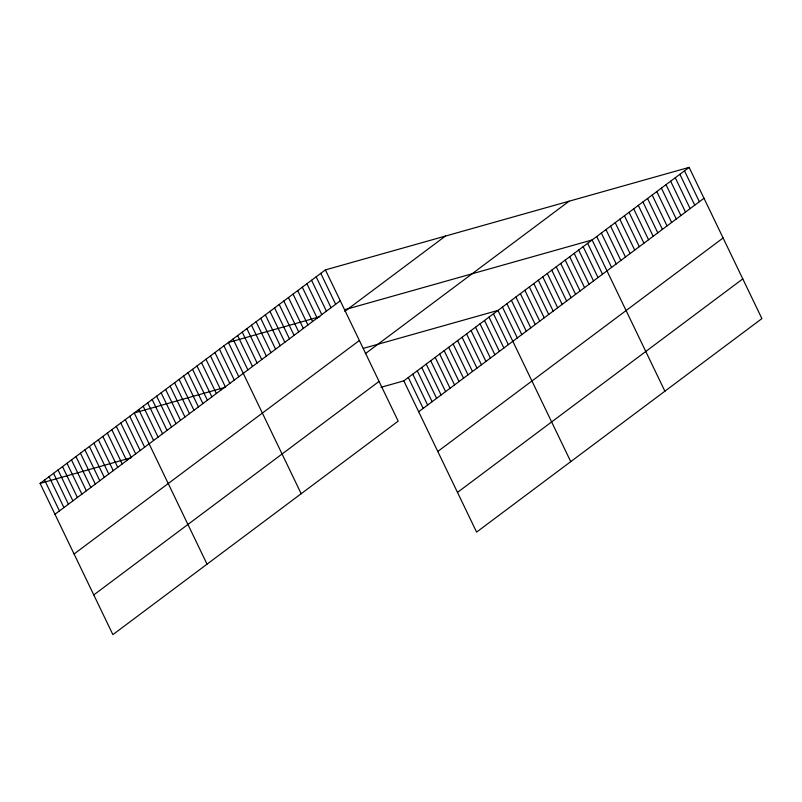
<?xml version="1.0" encoding="UTF-8"?>
<svg xmlns="http://www.w3.org/2000/svg" width="802" height="802" viewBox="0 0 802 802"><rect width="100%" height="100%" fill="white"/><g stroke="black" fill="none" stroke-linecap="round" stroke-linejoin="round"><path stroke-width="1.2" d="M325.401 269.903L398.183 421.13L112.881 634.623L40.1 483.395L325.401 269.903L689.118 167.377L761.9 318.605L476.599 532.097L403.817 380.87L689.118 167.377M54.967 514.283L340.269 300.79M344.84 311.336L445.431 236.069M74.075 553.992L359.376 340.499M365.391 353.642L569.089 201.212M93.774 594.914L379.065 381.421M418.684 411.757L703.986 198.264M437.792 451.466L723.093 237.973M457.491 492.388L742.782 278.895M319.848 316.71L228.4 342.484L301.181 493.721M344.99 309.622L592.117 239.968L664.898 391.196M225.703 387.165L134.245 412.94L207.036 564.167M363.326 348.369L497.962 310.414L570.753 461.651M40.1 483.395L131.548 457.611M380.96 387.316L403.817 380.87M684.497 170.836L699.364 201.723M679.875 174.295L694.743 205.182M675.264 177.743L690.121 208.63M670.642 181.202L685.509 212.089M666.021 184.66L680.888 215.548M661.399 188.119L676.266 219.006M656.788 191.568L671.645 222.465M652.166 195.026L667.033 225.913M647.545 198.485L662.412 229.372M642.923 201.944L657.79 232.831M638.312 205.402L653.169 236.289M633.69 208.851L648.557 239.738M629.069 212.309L643.936 243.196M624.447 215.768L639.314 246.655M619.826 219.227L634.693 250.114M615.214 222.685L630.071 253.572M610.593 226.134L625.46 257.021M605.971 229.593L620.838 260.48M601.35 233.051L616.217 263.938M596.738 236.51L611.595 267.397M587.635 243.317L602.492 274.204M583.144 246.675L598.011 277.562M578.663 250.034L593.53 280.921M574.182 253.382L589.049 284.269M569.701 256.74L584.568 287.627M565.22 260.099L580.077 290.986M560.728 263.447L575.595 294.334M556.247 266.805L571.114 297.692M551.766 270.154L566.633 301.041M547.285 273.512L562.152 304.399M542.804 276.87L557.661 307.757M538.312 280.219L553.179 311.106M533.831 283.577L548.698 314.464M529.35 286.936L544.217 317.823M524.869 290.284L539.736 321.171M520.388 293.642L535.245 324.529M515.897 297.001L530.764 327.888M511.415 300.349L526.282 331.236M506.934 303.707L521.801 334.594M502.453 307.066L517.31 337.953M493.481 313.772L508.348 344.659M488.999 317.131L503.867 348.018M484.518 320.479L499.385 351.366M480.037 323.838L494.894 354.725M475.546 327.196L490.413 358.083M471.065 330.544L485.932 361.431M466.584 333.903L481.451 364.79M462.102 337.261L476.969 368.148M457.621 340.609L472.478 371.496M453.13 343.968L467.997 374.855M448.649 347.316L463.516 378.213M444.168 350.674L459.035 381.562M439.686 354.033L454.554 384.92M435.205 357.381L450.062 388.268M430.714 360.74L445.581 391.627M426.233 364.098L441.1 394.985M421.752 367.446L436.619 398.333M417.271 370.805L432.128 401.692M412.779 374.163L427.646 405.05M408.298 377.511L423.165 408.398M320.78 273.352L335.647 304.239M316.158 276.81L331.025 307.697M311.547 280.269L326.404 311.156M306.925 283.728L321.792 314.615M302.304 287.186L317.171 318.073M297.682 290.635L312.549 321.522M293.061 294.093L307.928 324.98M288.449 297.552L303.316 328.439M283.828 301.011L298.695 331.898M279.206 304.469L294.073 335.356M274.585 307.918L289.452 338.805M269.973 311.377L284.83 342.264M265.352 314.835L280.219 345.722M260.73 318.294L275.597 349.181M256.109 321.742L270.976 352.639M251.497 325.201L266.354 356.088M246.876 328.66L261.743 359.547M242.254 332.118L257.121 363.005M237.633 335.577L252.5 366.464M233.021 339.025L247.878 369.912M223.918 345.842L238.775 376.729M219.427 349.201L234.294 380.088M214.946 352.549L229.813 383.436M210.465 355.908L225.332 386.795M205.984 359.266L220.851 390.153M201.502 362.614L216.36 393.501M197.011 365.973L211.878 396.86M192.53 369.321L207.397 400.218M188.049 372.679L202.916 403.566M183.568 376.038L198.435 406.925M179.087 379.386L193.944 410.273M174.595 382.744L189.462 413.632M170.114 386.103L184.981 416.99M165.633 389.451L180.5 420.338M161.152 392.81L176.009 423.697M156.661 396.168L171.528 427.055M152.179 399.516L167.047 430.403M147.698 402.875L162.565 433.762M143.217 406.233L158.084 437.12M138.736 409.581L153.593 440.468M129.764 416.298L144.631 447.185M125.282 419.647L140.15 450.534M120.801 423.005L135.668 453.892M116.32 426.363L131.177 457.25M111.829 429.712L126.696 460.599M107.348 433.07L122.215 463.957M102.867 436.428L117.734 467.315M98.385 439.777L113.252 470.664M93.904 443.135L108.761 474.022M89.413 446.483L104.28 477.38M84.932 449.842L99.799 480.729M80.451 453.2L95.318 484.087M75.969 456.549L90.826 487.436M71.478 459.907L86.345 490.794M66.997 463.265L81.864 494.152M62.516 466.614L77.383 497.501M58.035 469.972L72.902 500.859M53.554 473.33L68.411 504.217M49.062 476.679L63.929 507.566M44.581 480.037L59.448 510.924"/></g></svg>
